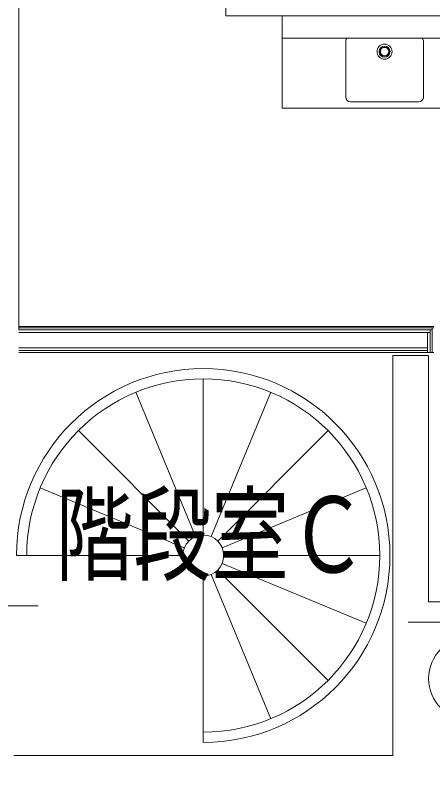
# Model space of a CAD drawing. Units: millimetres, scale not verified. Extents: x -20008 to 44171, y -23185 to 24570.
# Drawn here: x 2062 to 4101, y -13137 to -9452 of the extents above; entities that cross this region are included whole.
import ezdxf
from ezdxf.enums import TextEntityAlignment as Align

# ---------------------------------------------------------------- set-up
doc = ezdxf.new("R2010")
doc.units = ezdxf.units.MM
doc.header["$LTSCALE"] = 380
doc.linetypes.add('USER3', pattern=[6.773333, 5.503333, -0.423333, 0.423333, -0.423333])
for name, color, linetype, lineweight in [('0-B_2-1', 8, 'Continuous', 18), ('0-C_2-0', 8, 'Continuous', 18), ('0-D_1-C', 8, 'Continuous', 18), ('1-7_0-B', 8, 'Continuous', 18), ('1-8_0-A', 8, 'Continuous', 18), ('1-A_0-3', 8, 'USER3', 18), ('1-B_0-2', 8, 'Continuous', 18)]:
    doc.layers.add(name, color=color, linetype=linetype, lineweight=lineweight)
doc.styles.add('ＭＳ ゴシック', font='')
doc.styles.get('ＭＳ ゴシック').set_extended_font_data('MS Gothic')

msp = doc.modelspace()

# ---------------------------------------------------------------- linework, layer by layer
at = {"layer": '0-B_2-1'}
for p, q in [((3365.4, -9455.3), (3365.4, -9905.3)), ((5015.4, -9565.3), (3365.4, -9565.3)), ((5015.4, -9905.3), (3365.4, -9905.3)), ((4097.4, -11096.8), (4097.4, -10977.8)), ((2080.4, -10987.3), (4097.4, -10987.3)), ((2080.4, -10999.8), (4087.9, -10999.8)), ((4075.4, -11096.8), (4075.4, -10999.8)), ((4087.9, -11096.8), (4087.9, -10987.3)), ((2080.4, -11074.8), (4075.4, -11074.8)), ((2080.4, -11087.3), (4075.4, -11087.3))]:
    msp.add_line(p, q, dxfattribs=at)
at = {"layer": '0-C_2-0'}
for p, q in [((3091.4, -9354.3), (3091.4, -9455.3)), ((3091.4, -9455.3), (3852.4, -9455.3)), ((3850.4, -9455.3), (8880.4, -9455.3)), ((2080.4, -10969.8), (4105.4, -10969.8)), ((2080.4, -10977.8), (4105.4, -10977.8)), ((2080.4, -11096.8), (4105.4, -11096.8))]:
    msp.add_line(p, q, dxfattribs=at)
at = {"layer": '0-D_1-C'}
for p, q in [((3676, -9575.8), (3676, -9851.8)), ((3685.1, -9565.3), (4045.7, -9565.3)), ((3881.9, -9565.3), (3848.9, -9565.3)), ((4054.9, -9575.8), (4054.9, -9851.8)), ((3699, -9874.8), (4031.9, -9874.8))]:
    msp.add_line(p, q, dxfattribs=at)
for radius in [36.8, 27, 21.9, 20.5]:
    msp.add_circle((3865.4, -9630.3), radius, dxfattribs=at)
for centre, radius, start, end in [((3687.3, -9576.5), 11.4, 101.2964, 176.5978), ((4043.5, -9576.5), 11.4, 3.3559, 78.7055), ((3699, -9851.8), 23, 180, 270), ((4031.9, -9851.8), 23, 270, 0)]:
    msp.add_arc(centre, radius, start, end, dxfattribs=at)
at = {"layer": '1-8_0-A'}
for p, q in [((2980.4, -11226), (2980.4, -11987.3)), ((2942.2, -11994.9), (2650.8, -11291.5)), ((3018.7, -11994.9), (3310.1, -11291.5)), ((2909.7, -12016.6), (2371.4, -11478.3)), ((3051.1, -12016.6), (3589.5, -11478.3)), ((2888, -12049.1), (2184.6, -11757.7)), ((3072.8, -12049.1), (3776.2, -11757.7)), ((2880.4, -12087.3), (2069.1, -12087.3)), ((3841.8, -12087.3), (3080.4, -12087.3)), ((3589.5, -12696.4), (3051.1, -12158)), ((3776.2, -12417), (3072.8, -12125.6)), ((2980.4, -12187.3), (2980.4, -12998.7)), ((3310.1, -12883.1), (3018.7, -12179.7)), ((1725.4, -12332.3), (2175.4, -12332.3))]:
    msp.add_line(p, q, dxfattribs=at)
for centre, radius in [((2980.4, -12087.3), 100), ((4280.4, -12687.3), 200)]:
    msp.add_circle(centre, radius, dxfattribs=at)
for radius in [911.4, 861.4]:
    msp.add_arc((2980.4, -12087.3), radius, 270, 180, dxfattribs=at)
at = {"layer": '1-A_0-3'}
msp.add_lwpolyline([(3980.4, -12412.3), (4555.4, -12412.3), (4555.4, -13137.3)], dxfattribs=at)
at = {"layer": '1-B_0-2'}
for p, q in [((3905.4, -13062.3), (3905.4, -11112.3)), ((3905.4, -11112.3), (4080.4, -11112.3)), ((4080.4, -12312.3), (4080.4, -11112.3)), ((4080.4, -12312.3), (4630.4, -12312.3)), ((3905.4, -13062.3), (2055.4, -13062.3))]:
    msp.add_line(p, q, dxfattribs=at)
msp.add_lwpolyline([(2080.4, -10987.3), (2080.4, -8637.3), (2225.4, -8637.3), (2225.4, -8462.3), (2205.4, -8462.3)], dxfattribs=at)

# ---------------------------------------------------------------- texts
at = {"layer": '1-7_0-B', "style": 'ＭＳ ゴシック', "width": 0.75}
msp.add_text('階段室Ｃ', height=371.7, dxfattribs=at).set_placement((2258.8, -12281.9), align=Align.BOTTOM_LEFT)

doc.saveas('drawing.dxf')
